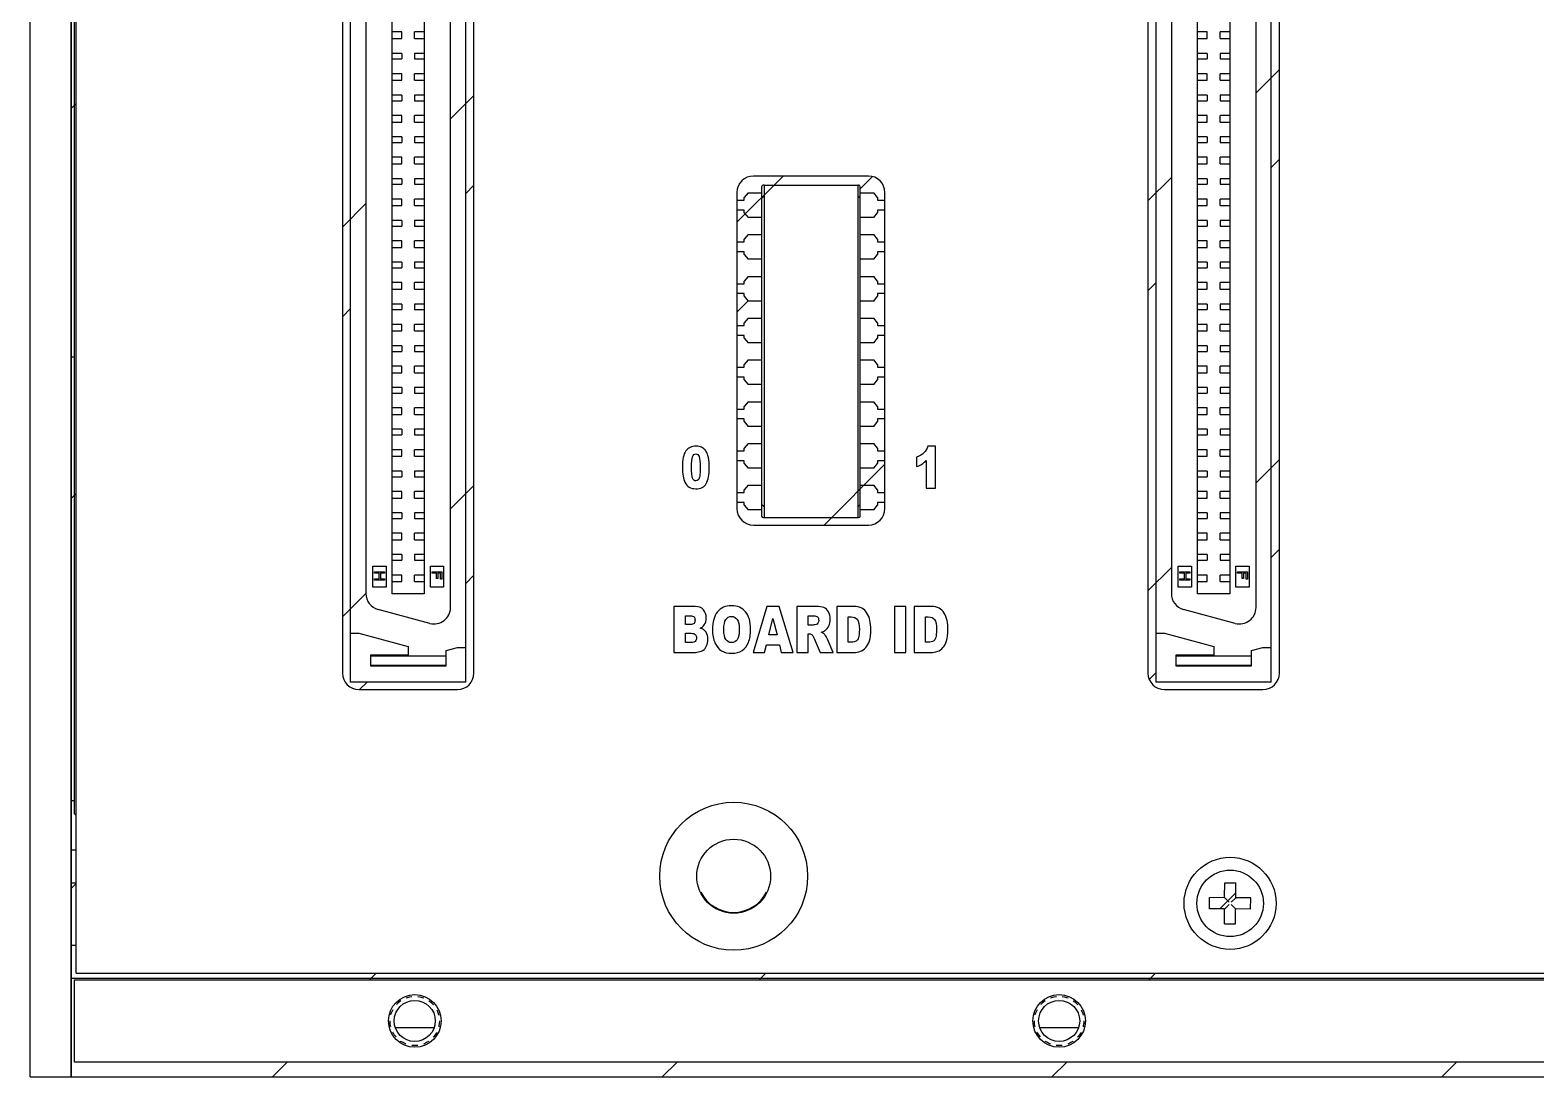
# Model space of a CAD drawing. Header units: inches. Extents: x 0 to 369, y 0 to 130.
# Drawn here: x 0 to 91.6, y 0 to 63.6 of the extents above; entities that cross this region are included whole.
import ezdxf

# ---------------------------------------------------------------- set-up
doc = ezdxf.new("R2010")
doc.units = ezdxf.units.IN
doc.header["$LTSCALE"] = 3.63
doc.header["$MEASUREMENT"] = 0
doc.linetypes.add('HIDDEN', pattern=[0.2, 0.1, -0.1])
for name, color, linetype in [('BRM710_PCB_ADXF_CONTINUOUS_LINE', 7, 'CONTINUOUS'), ('BRMJ710_4_001_DXF_HIDDEN_LINE', 7, 'CONTINUOUS'), ('BRMJ710_4_00DXF_CONTINUOUS_LINE', 7, 'CONTINUOUS'), ('BRMJ710_4_01DXF_CONTINUOUS_LINE', 7, 'CONTINUOUS'), ('BSMJ712_4_00DXF_CONTINUOUS_LINE', 7, 'CONTINUOUS'), ('C-1-1734101-DXF_CONTINUOUS_LINE', 7, 'CONTINUOUS'), ('GBT819_2-M2_DXF_CONTINUOUS_LINE', 7, 'CONTINUOUS'), ('NONE-67138_DXF_CONTINUOUS_LINE', 7, 'CONTINUOUS'), ('NONE-72470_DXF_CONTINUOUS_LINE', 7, 'CONTINUOUS'), ('NONE-88662_DXF_CONTINUOUS_LINE', 7, 'CONTINUOUS')]:
    doc.layers.add(name, color=color, linetype=linetype)

msp = doc.modelspace()

# ---------------------------------------------------------------- linework, layer by layer
at = {"layer": 'BRM710_PCB_ADXF_CONTINUOUS_LINE', "color": 7, "linetype": 'Continuous'}
for p, q in [((2.7, 16), (2.7, 114)), ((2.8, 15.9), (2.7, 16))]:
    msp.add_line(p, q, dxfattribs=at)
at = {"layer": 'BRMJ710_4_001_DXF_HIDDEN_LINE', "color": 8, "linetype": 'HIDDEN'}
for centre in [(23.4, 3.4), (62.6, 3.4)]:
    msp.add_circle(centre, 1.5, dxfattribs=at)
at = {"layer": 'BRMJ710_4_00DXF_CONTINUOUS_LINE', "color": 7, "linetype": 'Continuous'}
for p, q in [((2.8, 6.3), (2.8, 123.8)), ((19, 111.1), (19, 24.55)), ((27, 24.55), (27, 111.1)), ((68, 111.1), (68, 24.55)), ((76, 24.55), (76, 111.1)), ((51, 54.77), (44, 54.77)), ((43, 53.77), (43, 34.55)), ((52, 34.55), (52, 53.77)), ((2.7, 43.75), (2.5, 43.75)), ((44, 33.55), (51, 33.55)), ((20, 23.55), (26, 23.55)), ((69, 23.55), (75, 23.55)), ((2.5, 16.8), (2.7, 16.8)), ((2.5, 13.8), (2.8, 13.8)), ((2.5, 11.8), (2.8, 11.8)), ((2.5, 8), (2.8, 8)), ((2.5, 6), (363.5, 6)), ((2.8, 6.3), (363.2, 6.3)), ((22.22, 3), (24.58, 3)), ((61.42, 3), (63.78, 3)), ((2.5, 0), (363.5, 0))]:
    msp.add_line(p, q, dxfattribs=at)
at = {"layer": 'BRMJ710_4_00DXF_CONTINUOUS_LINE', "color": 2, "linetype": 'Continuous'}
for p, q in [((74.575, 59.828), (76, 61.253)), ((25.575, 58.243), (27, 59.668)), ((2.5, 58.876), (2.8, 59.176)), ((75.5, 55.292), (76, 55.792)), ((26.5, 53.708), (27, 54.208)), ((43, 51.961), (45.809, 54.77)), ((50.5, 54), (51.239, 54.739)), ((68, 53.253), (69.425, 54.678)), ((19, 51.668), (20.425, 53.093)), ((68, 47.792), (68.5, 48.292)), ((43, 46.5), (43.7, 47.2)), ((19, 46.208), (19.5, 46.708)), ((48.297, 33.55), (52, 37.253)), ((74.575, 36.12), (76, 37.545)), ((25.575, 34.536), (27, 35.961)), ((2.5, 35.168), (2.8, 35.468)), ((75.5, 31.584), (76, 32.084)), ((26.5, 30), (27, 30.5)), ((68, 29.545), (69.425, 30.97)), ((19, 27.961), (20.424, 29.385)), ((20.025, 23.525), (20.5, 24)), ((68.078, 24.163), (68.5, 24.584)), ((2.5, 11.461), (2.8, 11.761)), ((72.379, 10.216), (73.346, 11.183)), ((20.647, 5.9), (21.047, 6.3)), ((44.355, 5.9), (44.755, 6.3)), ((68.063, 5.9), (68.463, 6.3)), ((14.747, 0), (15.647, 0.9)), ((38.455, 0), (39.355, 0.9)), ((62.163, 0), (63.063, 0.9)), ((85.871, 0), (86.771, 0.9))]:
    msp.add_line(p, q, dxfattribs=at)
at = {"layer": 'BRMJ710_4_00DXF_CONTINUOUS_LINE', "color": 4, "linetype": 'Continuous'}
for p, q in [((53.927, 37.672), (53.927, 37.103)), ((55.073, 38.343), (54.613, 38.343)), ((55.073, 35.8), (55.073, 38.343)), ((54.511, 37.466), (54.511, 35.8)), ((54.511, 35.8), (55.073, 35.8)), ((39.163, 28.6), (39.163, 25.8)), ((40.459, 28.6), (39.163, 28.6)), ((44.82, 28.6), (43.978, 25.8)), ((45.575, 28.6), (44.82, 28.6)), ((46.417, 25.8), (45.575, 28.6)), ((46.646, 28.6), (46.646, 25.8)), ((47.799, 28.6), (46.646, 28.6)), ((49.08, 28.6), (49.08, 25.8)), ((50.108, 28.6), (49.08, 28.6)), ((52.576, 28.6), (52.576, 25.8)), ((53.27, 28.6), (52.576, 28.6)), ((53.27, 25.8), (53.27, 28.6)), ((53.775, 28.6), (53.775, 25.8)), ((54.804, 28.6), (53.775, 28.6)), ((39.862, 27.502), (39.862, 28.033)), ((39.862, 28.033), (40.167, 28.033)), ((40.163, 27.502), (39.862, 27.502)), ((44.944, 26.868), (45.188, 27.874)), ((45.188, 27.874), (45.436, 26.868)), ((47.341, 27.465), (47.341, 28.035)), ((47.341, 28.035), (47.645, 28.035)), ((49.772, 26.436), (49.772, 27.966)), ((49.772, 27.966), (49.945, 27.966)), ((54.468, 26.436), (54.468, 27.966)), ((54.468, 27.966), (54.64, 27.966)), ((39.862, 26.402), (39.862, 26.969)), ((39.862, 26.969), (40.213, 26.969)), ((45.436, 26.868), (44.944, 26.868)), ((47.633, 27.465), (47.341, 27.465)), ((47.341, 25.8), (47.341, 26.936)), ((47.341, 26.936), (47.402, 26.936)), ((47.697, 26.656), (48.067, 25.8)), ((48.849, 25.8), (48.513, 26.61)), ((39.163, 25.8), (40.358, 25.8)), ((40.215, 26.402), (39.862, 26.402)), ((43.978, 25.8), (44.684, 25.8)), ((44.684, 25.8), (44.792, 26.262)), ((44.792, 26.262), (45.579, 26.262)), ((45.579, 26.262), (45.691, 25.8)), ((45.691, 25.8), (46.417, 25.8)), ((46.646, 25.8), (47.341, 25.8)), ((48.067, 25.8), (48.849, 25.8)), ((49.08, 25.8), (50.108, 25.8)), ((49.942, 26.436), (49.772, 26.436)), ((52.576, 25.8), (53.27, 25.8)), ((53.775, 25.8), (54.804, 25.8)), ((54.637, 26.436), (54.468, 26.436))]:
    msp.add_line(p, q, dxfattribs=at)
at = {"layer": 'BRMJ710_4_00DXF_CONTINUOUS_LINE', "color": 7, "linetype": 'Continuous'}
for centre, radius in [((42.8, 12.2), 4.5), ((42.8, 12.2), 2.25), ((73, 10.55), 2.8), ((23.4, 3.4), 1.25), ((62.6, 3.4), 1.25)]:
    msp.add_circle(centre, radius, dxfattribs=at)
for centre, radius, start, end in [((44, 53.77), 1, 90, 180), ((51, 53.77), 1, 0, 90), ((44, 34.55), 1, 180, 270), ((51, 34.55), 1, 270, 0), ((20, 24.55), 1, 180, 270), ((26, 24.55), 1, 270, 0), ((69, 24.55), 1, 180, 270), ((75, 24.55), 1, 270, 0), ((42.8, 12.25), 2.25, 207.06936, 332.93064), ((22.393, 4.62), 1.62, 263.59892, 269.99784), ((24.407, 4.62), 1.62, 270.00216, 276.40108), ((61.593, 4.62), 1.62, 263.59892, 269.99784), ((63.607, 4.62), 1.62, 270.00216, 276.40108)]:
    msp.add_arc(centre, radius, start, end, dxfattribs=at)
at = {"layer": 'BRMJ710_4_00DXF_CONTINUOUS_LINE', "color": 4, "linetype": 'Continuous'}
for points in [[(39.888, 38.057), (39.751, 37.867), (39.683, 37.534), (39.683, 37.06)], [(40.514, 38.343), (40.233, 38.343), (40.024, 38.247), (39.888, 38.057)], [(40.234, 37.059), (40.234, 37.372), (40.254, 37.589), (40.295, 37.705)], [(40.295, 37.705), (40.336, 37.821), (40.402, 37.88), (40.495, 37.88)], [(40.495, 37.88), (40.585, 37.88), (40.651, 37.823), (40.696, 37.708)], [(40.845, 38.279), (40.758, 38.32), (40.647, 38.343), (40.514, 38.343)], [(40.696, 37.708), (40.741, 37.594), (40.765, 37.371), (40.765, 37.04)], [(41.057, 38.118), (41.002, 38.184), (40.931, 38.239), (40.845, 38.279)], [(41.185, 37.908), (41.153, 37.981), (41.111, 38.051), (41.057, 38.118)], [(41.261, 37.652), (41.242, 37.749), (41.216, 37.834), (41.185, 37.908)], [(41.317, 37.069), (41.317, 37.27), (41.298, 37.464), (41.261, 37.652)], [(54.368, 37.947), (54.263, 37.84), (54.115, 37.747), (53.927, 37.672)], [(54.613, 38.343), (54.553, 38.186), (54.471, 38.053), (54.368, 37.947)], [(39.683, 37.06), (39.683, 36.866), (39.695, 36.69), (39.722, 36.53)], [(40.301, 36.405), (40.256, 36.521), (40.234, 36.74), (40.234, 37.059)], [(40.765, 37.04), (40.765, 36.813), (40.754, 36.646), (40.735, 36.54)], [(41.133, 36.073), (41.256, 36.283), (41.317, 36.615), (41.317, 37.069)], [(53.927, 37.103), (54.055, 37.151), (54.162, 37.202), (54.247, 37.256)], [(54.247, 37.256), (54.331, 37.309), (54.42, 37.379), (54.511, 37.466)], [(39.722, 36.53), (39.75, 36.37), (39.786, 36.245), (39.835, 36.152)], [(39.835, 36.152), (39.901, 36.023), (39.987, 35.924), (40.091, 35.858)], [(40.091, 35.858), (40.194, 35.791), (40.329, 35.757), (40.499, 35.757)], [(40.497, 36.231), (40.411, 36.231), (40.346, 36.289), (40.301, 36.405)], [(40.643, 36.305), (40.602, 36.255), (40.553, 36.231), (40.497, 36.231)], [(40.499, 35.757), (40.799, 35.757), (41.01, 35.861), (41.133, 36.073)], [(40.735, 36.54), (40.716, 36.433), (40.684, 36.354), (40.643, 36.305)], [(40.956, 28.399), (40.84, 28.533), (40.675, 28.6), (40.459, 28.6)], [(41.13, 27.903), (41.13, 28.1), (41.072, 28.266), (40.956, 28.399)], [(42.666, 28.648), (42.302, 28.648), (42.018, 28.52), (41.814, 28.266)], [(43.527, 28.271), (43.326, 28.522), (43.038, 28.648), (42.666, 28.648)], [(48.29, 28.531), (48.177, 28.577), (48.013, 28.6), (47.799, 28.6)], [(48.563, 28.275), (48.493, 28.399), (48.403, 28.485), (48.29, 28.531)], [(50.599, 28.497), (50.473, 28.566), (50.31, 28.6), (50.108, 28.6)], [(50.908, 28.2), (50.826, 28.329), (50.724, 28.428), (50.599, 28.497)], [(55.294, 28.497), (55.169, 28.566), (55.005, 28.6), (54.804, 28.6)], [(55.604, 28.2), (55.522, 28.329), (55.419, 28.428), (55.294, 28.497)], [(40.387, 27.571), (40.345, 27.525), (40.27, 27.502), (40.163, 27.502)], [(40.167, 28.033), (40.271, 28.033), (40.345, 28.01), (40.387, 27.964)], [(40.387, 27.964), (40.43, 27.918), (40.451, 27.853), (40.451, 27.773)], [(40.451, 27.773), (40.451, 27.685), (40.43, 27.616), (40.387, 27.571)], [(41.006, 27.477), (41.089, 27.595), (41.13, 27.737), (41.13, 27.903)], [(41.814, 28.266), (41.61, 28.01), (41.509, 27.655), (41.509, 27.198)], [(42.201, 27.194), (42.201, 27.479), (42.242, 27.683), (42.328, 27.807)], [(42.328, 27.807), (42.412, 27.93), (42.523, 27.993), (42.664, 27.993)], [(42.664, 27.993), (42.809, 27.993), (42.924, 27.932), (43.009, 27.809)], [(43.009, 27.809), (43.095, 27.687), (43.138, 27.496), (43.138, 27.232)], [(43.83, 27.221), (43.83, 27.672), (43.729, 28.021), (43.527, 28.271)], [(47.817, 27.502), (47.725, 27.477), (47.663, 27.465), (47.633, 27.465)], [(47.645, 28.035), (47.77, 28.035), (47.858, 28.01), (47.903, 27.962)], [(47.928, 27.591), (47.899, 27.544), (47.862, 27.515), (47.817, 27.502)], [(47.903, 27.962), (47.949, 27.912), (47.972, 27.844), (47.972, 27.754)], [(47.972, 27.754), (47.972, 27.693), (47.957, 27.637), (47.928, 27.591)], [(48.667, 27.823), (48.667, 28), (48.632, 28.151), (48.563, 28.275)], [(48.587, 27.419), (48.64, 27.532), (48.667, 27.666), (48.667, 27.823)], [(49.945, 27.966), (50.124, 27.966), (50.252, 27.911), (50.329, 27.801)], [(50.329, 27.801), (50.406, 27.691), (50.446, 27.488), (50.446, 27.192)], [(51.086, 27.752), (51.049, 27.922), (50.99, 28.071), (50.908, 28.2)], [(51.141, 27.21), (51.141, 27.401), (51.123, 27.58), (51.086, 27.752)], [(54.64, 27.966), (54.819, 27.966), (54.947, 27.911), (55.024, 27.801)], [(55.024, 27.801), (55.102, 27.691), (55.141, 27.488), (55.141, 27.192)], [(55.781, 27.752), (55.745, 27.922), (55.685, 28.071), (55.604, 28.2)], [(55.837, 27.21), (55.837, 27.401), (55.818, 27.58), (55.781, 27.752)], [(40.213, 26.969), (40.334, 26.969), (40.418, 26.942), (40.467, 26.892)], [(40.467, 26.892), (40.516, 26.843), (40.54, 26.776), (40.54, 26.694)], [(40.54, 26.694), (40.54, 26.604), (40.516, 26.533), (40.467, 26.48)], [(40.765, 27.29), (40.87, 27.336), (40.951, 27.397), (41.006, 27.477)], [(41.119, 27.04), (41.043, 27.158), (40.925, 27.24), (40.765, 27.29)], [(41.234, 26.596), (41.234, 26.774), (41.196, 26.921), (41.119, 27.04)], [(41.153, 26.205), (41.206, 26.32), (41.234, 26.451), (41.234, 26.596)], [(41.509, 27.198), (41.509, 26.87), (41.559, 26.598), (41.663, 26.38)], [(42.326, 26.585), (42.242, 26.707), (42.201, 26.912), (42.201, 27.194)], [(42.67, 26.4), (42.525, 26.4), (42.41, 26.461), (42.326, 26.585)], [(43.015, 26.581), (42.933, 26.459), (42.818, 26.4), (42.67, 26.4)], [(43.138, 27.232), (43.138, 26.919), (43.096, 26.702), (43.015, 26.581)], [(43.697, 26.415), (43.786, 26.625), (43.83, 26.892), (43.83, 27.221)], [(47.402, 26.936), (47.465, 26.936), (47.521, 26.914), (47.571, 26.87)], [(47.571, 26.87), (47.608, 26.837), (47.649, 26.766), (47.697, 26.656)], [(48.125, 27.036), (48.229, 27.064), (48.31, 27.101), (48.369, 27.145)], [(48.306, 26.931), (48.269, 26.965), (48.207, 26.999), (48.125, 27.036)], [(48.417, 26.784), (48.368, 26.86), (48.331, 26.908), (48.306, 26.931)], [(48.369, 27.145), (48.461, 27.215), (48.534, 27.307), (48.587, 27.419)], [(48.513, 26.61), (48.496, 26.652), (48.464, 26.709), (48.417, 26.784)], [(50.393, 26.706), (50.359, 26.606), (50.311, 26.535), (50.25, 26.495)], [(50.446, 27.192), (50.446, 26.967), (50.428, 26.805), (50.393, 26.706)], [(51.059, 26.512), (51.114, 26.677), (51.141, 26.91), (51.141, 27.21)], [(55.089, 26.706), (55.054, 26.606), (55.007, 26.535), (54.946, 26.495)], [(55.141, 27.192), (55.141, 26.967), (55.123, 26.805), (55.089, 26.706)], [(55.754, 26.512), (55.809, 26.677), (55.837, 26.91), (55.837, 27.21)], [(40.467, 26.48), (40.418, 26.426), (40.334, 26.402), (40.215, 26.402)], [(40.358, 25.8), (40.409, 25.8), (40.513, 25.811), (40.669, 25.838)], [(40.669, 25.838), (40.785, 25.857), (40.873, 25.888), (40.931, 25.93)], [(40.931, 25.93), (41.024, 25.997), (41.098, 26.088), (41.153, 26.205)], [(41.663, 26.38), (41.766, 26.163), (41.9, 26.002), (42.065, 25.902)], [(42.065, 25.902), (42.23, 25.802), (42.439, 25.752), (42.693, 25.752)], [(42.693, 25.752), (42.941, 25.752), (43.148, 25.81), (43.315, 25.926)], [(43.315, 25.926), (43.481, 26.043), (43.608, 26.205), (43.697, 26.415)], [(50.25, 26.495), (50.189, 26.455), (50.085, 26.436), (49.942, 26.436)], [(50.108, 25.8), (50.23, 25.8), (50.368, 25.825), (50.521, 25.876)], [(50.521, 25.876), (50.631, 25.913), (50.735, 25.987), (50.832, 26.098)], [(50.832, 26.098), (50.929, 26.209), (51.004, 26.348), (51.059, 26.512)], [(54.946, 26.495), (54.885, 26.455), (54.781, 26.436), (54.637, 26.436)], [(54.804, 25.8), (54.926, 25.8), (55.063, 25.825), (55.216, 25.876)], [(55.216, 25.876), (55.326, 25.913), (55.43, 25.987), (55.528, 26.098)], [(55.528, 26.098), (55.624, 26.209), (55.699, 26.348), (55.754, 26.512)]]:
    msp.add_open_spline(points, degree=3, dxfattribs=at)
at = {"layer": 'BRMJ710_4_01DXF_CONTINUOUS_LINE', "color": 7, "linetype": 'Continuous'}
for p, q in [((2.7, 0.9), (2.7, 5.9)), ((2.7, 5.9), (363.3, 5.9)), ((363.3, 0.9), (2.7, 0.9))]:
    msp.add_line(p, q, dxfattribs=at)
for centre in [(23.4, 3.4), (62.6, 3.4)]:
    msp.add_circle(centre, 1.6, dxfattribs=at)
at = {"layer": 'BSMJ712_4_00DXF_CONTINUOUS_LINE', "color": 7, "linetype": 'Continuous'}
for p, q in [((0, 0), (0, 130)), ((2.5, 130), (2.5, 0)), ((2.5, 0), (2.5, 130)), ((0, 0), (2.5, 0))]:
    msp.add_line(p, q, dxfattribs=at)
at = {"layer": 'C-1-1734101-DXF_CONTINUOUS_LINE', "color": 7, "linetype": 'Continuous'}
for p, q in [((25.575, 28.54), (25.575, 107.01)), ((74.575, 28.54), (74.575, 107.01)), ((20.425, 106.166), (20.425, 29.384)), ((22.025, 29.36), (22.025, 106.19)), ((23.975, 106.19), (23.975, 29.36)), ((69.425, 106.166), (69.425, 29.384)), ((71.025, 29.36), (71.025, 106.19)), ((72.975, 106.19), (72.975, 29.36)), ((26.5, 24), (26.5, 99.24)), ((75.5, 24), (75.5, 99.24)), ((19.5, 24), (19.5, 90.55)), ((68.5, 24), (68.5, 90.55)), ((22.61, 63.53), (22.025, 63.53)), ((22.61, 63.13), (22.61, 63.53)), ((23.39, 63.13), (23.39, 63.53)), ((23.975, 63.53), (23.39, 63.53)), ((71.61, 63.53), (71.025, 63.53)), ((71.61, 63.13), (71.61, 63.53)), ((72.39, 63.13), (72.39, 63.53)), ((72.975, 63.53), (72.39, 63.53)), ((22.025, 63.13), (22.61, 63.13)), ((23.39, 63.13), (23.975, 63.13)), ((71.025, 63.13), (71.61, 63.13)), ((72.39, 63.13), (72.975, 63.13)), ((22.61, 62.23), (22.025, 62.23)), ((22.025, 61.89), (22.61, 61.89)), ((22.61, 62.23), (22.61, 61.89)), ((23.39, 62.23), (23.39, 61.89)), ((23.975, 62.23), (23.39, 62.23)), ((23.39, 61.89), (23.975, 61.89)), ((71.61, 62.23), (71.025, 62.23)), ((71.025, 61.89), (71.61, 61.89)), ((71.61, 62.23), (71.61, 61.89)), ((72.39, 62.23), (72.39, 61.89)), ((72.975, 62.23), (72.39, 62.23)), ((72.39, 61.89), (72.975, 61.89)), ((22.61, 60.99), (22.025, 60.99)), ((22.025, 60.59), (22.61, 60.59)), ((22.61, 60.59), (22.61, 60.99)), ((23.39, 60.59), (23.39, 60.99)), ((23.975, 60.99), (23.39, 60.99)), ((23.39, 60.59), (23.975, 60.59)), ((71.61, 60.99), (71.025, 60.99)), ((71.025, 60.59), (71.61, 60.59)), ((71.61, 60.59), (71.61, 60.99)), ((72.39, 60.59), (72.39, 60.99)), ((72.975, 60.99), (72.39, 60.99)), ((72.39, 60.59), (72.975, 60.59)), ((22.61, 59.69), (22.025, 59.69)), ((22.61, 59.69), (22.61, 59.35)), ((23.39, 59.69), (23.39, 59.35)), ((23.975, 59.69), (23.39, 59.69)), ((71.61, 59.69), (71.025, 59.69)), ((71.61, 59.69), (71.61, 59.35)), ((72.39, 59.69), (72.39, 59.35)), ((72.975, 59.69), (72.39, 59.69)), ((22.025, 59.35), (22.61, 59.35)), ((23.39, 59.35), (23.975, 59.35)), ((71.025, 59.35), (71.61, 59.35)), ((72.39, 59.35), (72.975, 59.35)), ((22.61, 58.45), (22.025, 58.45)), ((22.025, 58.05), (22.61, 58.05)), ((22.61, 58.05), (22.61, 58.45)), ((23.39, 58.05), (23.39, 58.45)), ((23.975, 58.45), (23.39, 58.45)), ((23.39, 58.05), (23.975, 58.05)), ((71.61, 58.45), (71.025, 58.45)), ((71.025, 58.05), (71.61, 58.05)), ((71.61, 58.05), (71.61, 58.45)), ((72.39, 58.05), (72.39, 58.45)), ((72.975, 58.45), (72.39, 58.45)), ((72.39, 58.05), (72.975, 58.05)), ((22.61, 57.15), (22.025, 57.15)), ((22.025, 56.81), (22.61, 56.81)), ((22.61, 57.15), (22.61, 56.81)), ((23.39, 57.15), (23.39, 56.81)), ((23.975, 57.15), (23.39, 57.15)), ((23.39, 56.81), (23.975, 56.81)), ((71.61, 57.15), (71.025, 57.15)), ((71.025, 56.81), (71.61, 56.81)), ((71.61, 57.15), (71.61, 56.81)), ((72.39, 57.15), (72.39, 56.81)), ((72.975, 57.15), (72.39, 57.15)), ((72.39, 56.81), (72.975, 56.81)), ((22.61, 55.91), (22.025, 55.91)), ((22.61, 55.51), (22.61, 55.91)), ((23.39, 55.51), (23.39, 55.91)), ((23.975, 55.91), (23.39, 55.91)), ((71.61, 55.91), (71.025, 55.91)), ((71.61, 55.51), (71.61, 55.91)), ((72.39, 55.51), (72.39, 55.91)), ((72.975, 55.91), (72.39, 55.91)), ((22.025, 55.51), (22.61, 55.51)), ((23.39, 55.51), (23.975, 55.51)), ((71.025, 55.51), (71.61, 55.51)), ((72.39, 55.51), (72.975, 55.51)), ((22.61, 54.61), (22.025, 54.61)), ((22.025, 54.27), (22.61, 54.27)), ((22.61, 54.61), (22.61, 54.27)), ((23.39, 54.61), (23.39, 54.27)), ((23.975, 54.61), (23.39, 54.61)), ((23.39, 54.27), (23.975, 54.27)), ((71.61, 54.61), (71.025, 54.61)), ((71.025, 54.27), (71.61, 54.27)), ((71.61, 54.61), (71.61, 54.27)), ((72.39, 54.61), (72.39, 54.27)), ((72.975, 54.61), (72.39, 54.61)), ((72.39, 54.27), (72.975, 54.27)), ((22.61, 53.37), (22.025, 53.37)), ((22.61, 52.97), (22.61, 53.37)), ((23.39, 52.97), (23.39, 53.37)), ((23.975, 53.37), (23.39, 53.37)), ((71.61, 53.37), (71.025, 53.37)), ((71.61, 52.97), (71.61, 53.37)), ((72.39, 52.97), (72.39, 53.37)), ((72.975, 53.37), (72.39, 53.37)), ((22.025, 52.97), (22.61, 52.97)), ((23.39, 52.97), (23.975, 52.97)), ((71.025, 52.97), (71.61, 52.97)), ((72.39, 52.97), (72.975, 52.97)), ((22.61, 52.07), (22.025, 52.07)), ((22.025, 51.73), (22.61, 51.73)), ((22.61, 52.07), (22.61, 51.73)), ((23.39, 52.07), (23.39, 51.73)), ((23.975, 52.07), (23.39, 52.07)), ((23.39, 51.73), (23.975, 51.73)), ((71.61, 52.07), (71.025, 52.07)), ((71.025, 51.73), (71.61, 51.73)), ((71.61, 52.07), (71.61, 51.73)), ((72.39, 52.07), (72.39, 51.73)), ((72.975, 52.07), (72.39, 52.07)), ((72.39, 51.73), (72.975, 51.73)), ((22.61, 50.83), (22.025, 50.83)), ((22.025, 50.43), (22.61, 50.43)), ((22.61, 50.43), (22.61, 50.83)), ((23.39, 50.43), (23.39, 50.83)), ((23.975, 50.83), (23.39, 50.83)), ((23.39, 50.43), (23.975, 50.43)), ((71.61, 50.83), (71.025, 50.83)), ((71.025, 50.43), (71.61, 50.43)), ((71.61, 50.43), (71.61, 50.83)), ((72.39, 50.43), (72.39, 50.83)), ((72.975, 50.83), (72.39, 50.83)), ((72.39, 50.43), (72.975, 50.43)), ((22.61, 49.53), (22.025, 49.53)), ((22.61, 49.53), (22.61, 49.19)), ((23.39, 49.53), (23.39, 49.19)), ((23.975, 49.53), (23.39, 49.53)), ((71.61, 49.53), (71.025, 49.53)), ((71.61, 49.53), (71.61, 49.19)), ((72.39, 49.53), (72.39, 49.19)), ((72.975, 49.53), (72.39, 49.53)), ((22.025, 49.19), (22.61, 49.19)), ((23.39, 49.19), (23.975, 49.19)), ((71.025, 49.19), (71.61, 49.19)), ((72.39, 49.19), (72.975, 49.19)), ((22.61, 48.29), (22.025, 48.29)), ((22.025, 47.89), (22.61, 47.89)), ((22.61, 47.89), (22.61, 48.29)), ((23.39, 47.89), (23.39, 48.29)), ((23.975, 48.29), (23.39, 48.29)), ((23.39, 47.89), (23.975, 47.89)), ((71.61, 48.29), (71.025, 48.29)), ((71.025, 47.89), (71.61, 47.89)), ((71.61, 47.89), (71.61, 48.29)), ((72.39, 47.89), (72.39, 48.29)), ((72.975, 48.29), (72.39, 48.29)), ((72.39, 47.89), (72.975, 47.89)), ((22.61, 46.99), (22.025, 46.99)), ((22.61, 46.99), (22.61, 46.65)), ((23.39, 46.99), (23.39, 46.65)), ((23.975, 46.99), (23.39, 46.99)), ((71.61, 46.99), (71.025, 46.99)), ((71.61, 46.99), (71.61, 46.65)), ((72.39, 46.99), (72.39, 46.65)), ((72.975, 46.99), (72.39, 46.99)), ((22.025, 46.65), (22.61, 46.65)), ((23.39, 46.65), (23.975, 46.65)), ((71.025, 46.65), (71.61, 46.65)), ((72.39, 46.65), (72.975, 46.65)), ((22.61, 45.75), (22.025, 45.75)), ((22.025, 45.35), (22.61, 45.35)), ((22.61, 45.35), (22.61, 45.75)), ((23.39, 45.35), (23.39, 45.75)), ((23.975, 45.75), (23.39, 45.75)), ((23.39, 45.35), (23.975, 45.35)), ((71.61, 45.75), (71.025, 45.75)), ((71.025, 45.35), (71.61, 45.35)), ((71.61, 45.35), (71.61, 45.75)), ((72.39, 45.35), (72.39, 45.75)), ((72.975, 45.75), (72.39, 45.75)), ((72.39, 45.35), (72.975, 45.35)), ((22.61, 44.45), (22.025, 44.45)), ((22.025, 44.11), (22.61, 44.11)), ((22.61, 44.45), (22.61, 44.11)), ((23.39, 44.45), (23.39, 44.11)), ((23.975, 44.45), (23.39, 44.45)), ((23.39, 44.11), (23.975, 44.11)), ((71.61, 44.45), (71.025, 44.45)), ((71.025, 44.11), (71.61, 44.11)), ((71.61, 44.45), (71.61, 44.11)), ((72.39, 44.45), (72.39, 44.11)), ((72.975, 44.45), (72.39, 44.45)), ((72.39, 44.11), (72.975, 44.11)), ((22.61, 43.21), (22.025, 43.21)), ((22.61, 42.81), (22.61, 43.21)), ((23.39, 42.81), (23.39, 43.21)), ((23.975, 43.21), (23.39, 43.21)), ((71.61, 43.21), (71.025, 43.21)), ((71.61, 42.81), (71.61, 43.21)), ((72.39, 42.81), (72.39, 43.21)), ((72.975, 43.21), (72.39, 43.21)), ((22.025, 42.81), (22.61, 42.81)), ((23.39, 42.81), (23.975, 42.81)), ((71.025, 42.81), (71.61, 42.81)), ((72.39, 42.81), (72.975, 42.81)), ((22.61, 41.91), (22.025, 41.91)), ((22.025, 41.57), (22.61, 41.57)), ((22.61, 41.91), (22.61, 41.57)), ((23.39, 41.91), (23.39, 41.57)), ((23.975, 41.91), (23.39, 41.91)), ((23.39, 41.57), (23.975, 41.57)), ((71.61, 41.91), (71.025, 41.91)), ((71.025, 41.57), (71.61, 41.57)), ((71.61, 41.91), (71.61, 41.57)), ((72.39, 41.91), (72.39, 41.57)), ((72.975, 41.91), (72.39, 41.91)), ((72.39, 41.57), (72.975, 41.57)), ((22.61, 40.67), (22.025, 40.67)), ((22.61, 40.27), (22.61, 40.67)), ((23.39, 40.27), (23.39, 40.67)), ((23.975, 40.67), (23.39, 40.67)), ((71.61, 40.67), (71.025, 40.67)), ((71.61, 40.27), (71.61, 40.67)), ((72.39, 40.27), (72.39, 40.67)), ((72.975, 40.67), (72.39, 40.67)), ((22.025, 40.27), (22.61, 40.27)), ((23.39, 40.27), (23.975, 40.27)), ((71.025, 40.27), (71.61, 40.27)), ((72.39, 40.27), (72.975, 40.27)), ((22.61, 39.37), (22.025, 39.37)), ((22.025, 39.03), (22.61, 39.03)), ((22.61, 39.37), (22.61, 39.03)), ((23.39, 39.37), (23.39, 39.03)), ((23.975, 39.37), (23.39, 39.37)), ((23.39, 39.03), (23.975, 39.03)), ((71.61, 39.37), (71.025, 39.37)), ((71.025, 39.03), (71.61, 39.03)), ((71.61, 39.37), (71.61, 39.03)), ((72.39, 39.37), (72.39, 39.03)), ((72.975, 39.37), (72.39, 39.37)), ((72.39, 39.03), (72.975, 39.03)), ((22.61, 38.13), (22.025, 38.13)), ((22.025, 37.73), (22.61, 37.73)), ((22.61, 37.73), (22.61, 38.13)), ((23.39, 37.73), (23.39, 38.13)), ((23.975, 38.13), (23.39, 38.13)), ((23.39, 37.73), (23.975, 37.73)), ((71.61, 38.13), (71.025, 38.13)), ((71.025, 37.73), (71.61, 37.73)), ((71.61, 37.73), (71.61, 38.13)), ((72.39, 37.73), (72.39, 38.13)), ((72.975, 38.13), (72.39, 38.13)), ((72.39, 37.73), (72.975, 37.73)), ((22.61, 36.83), (22.025, 36.83)), ((22.61, 36.83), (22.61, 36.49)), ((23.39, 36.83), (23.39, 36.49)), ((23.975, 36.83), (23.39, 36.83)), ((71.61, 36.83), (71.025, 36.83)), ((71.61, 36.83), (71.61, 36.49)), ((72.39, 36.83), (72.39, 36.49)), ((72.975, 36.83), (72.39, 36.83)), ((22.025, 36.49), (22.61, 36.49)), ((23.39, 36.49), (23.975, 36.49)), ((71.025, 36.49), (71.61, 36.49)), ((72.39, 36.49), (72.975, 36.49)), ((22.61, 35.59), (22.025, 35.59)), ((22.025, 35.19), (22.61, 35.19)), ((22.61, 35.19), (22.61, 35.59)), ((23.39, 35.19), (23.39, 35.59)), ((23.975, 35.59), (23.39, 35.59)), ((23.39, 35.19), (23.975, 35.19)), ((71.61, 35.59), (71.025, 35.59)), ((71.025, 35.19), (71.61, 35.19)), ((71.61, 35.19), (71.61, 35.59)), ((72.39, 35.19), (72.39, 35.59)), ((72.975, 35.59), (72.39, 35.59)), ((72.39, 35.19), (72.975, 35.19)), ((22.61, 34.29), (22.025, 34.29)), ((22.025, 33.95), (22.61, 33.95)), ((22.61, 34.29), (22.61, 33.95)), ((23.39, 34.29), (23.39, 33.95)), ((23.975, 34.29), (23.39, 34.29)), ((23.39, 33.95), (23.975, 33.95)), ((71.61, 34.29), (71.025, 34.29)), ((71.025, 33.95), (71.61, 33.95)), ((71.61, 34.29), (71.61, 33.95)), ((72.39, 34.29), (72.39, 33.95)), ((72.975, 34.29), (72.39, 34.29)), ((72.39, 33.95), (72.975, 33.95)), ((22.61, 33.05), (22.025, 33.05)), ((22.61, 32.65), (22.61, 33.05)), ((23.39, 32.65), (23.39, 33.05)), ((23.975, 33.05), (23.39, 33.05)), ((71.61, 33.05), (71.025, 33.05)), ((71.61, 32.65), (71.61, 33.05)), ((72.39, 32.65), (72.39, 33.05)), ((72.975, 33.05), (72.39, 33.05)), ((22.025, 32.65), (22.61, 32.65)), ((23.39, 32.65), (23.975, 32.65)), ((71.025, 32.65), (71.61, 32.65)), ((72.39, 32.65), (72.975, 32.65)), ((22.61, 31.75), (22.025, 31.75)), ((22.025, 31.41), (22.61, 31.41)), ((22.61, 31.75), (22.61, 31.41)), ((23.39, 31.75), (23.39, 31.41)), ((23.975, 31.75), (23.39, 31.75)), ((23.39, 31.41), (23.975, 31.41)), ((71.61, 31.75), (71.025, 31.75)), ((71.025, 31.41), (71.61, 31.41)), ((71.61, 31.75), (71.61, 31.41)), ((72.39, 31.75), (72.39, 31.41)), ((72.975, 31.75), (72.39, 31.75)), ((72.39, 31.41), (72.975, 31.41)), ((20.85, 29.78), (20.85, 31.05)), ((20.85, 31.05), (21.65, 31.05)), ((20.95, 30.625), (20.95, 30.7)), ((20.95, 30.7), (21.55, 30.7)), ((21.231, 30.625), (20.95, 30.625)), ((20.95, 30.2), (20.95, 30.275)), ((20.95, 30.275), (21.231, 30.275)), ((21.231, 30.275), (21.231, 30.625)), ((21.307, 30.625), (21.307, 30.275)), ((21.55, 30.625), (21.307, 30.625)), ((21.307, 30.275), (21.55, 30.275)), ((21.55, 30.7), (21.55, 30.625)), ((21.55, 30.275), (21.55, 30.2)), ((21.65, 31.05), (21.65, 29.78)), ((22.61, 30.51), (22.025, 30.51)), ((22.61, 30.11), (22.61, 30.51)), ((23.39, 30.11), (23.39, 30.51)), ((23.975, 30.51), (23.39, 30.51)), ((24.35, 29.78), (24.35, 31.05)), ((24.35, 31.05), (25.15, 31.05)), ((24.45, 30.625), (24.45, 30.7)), ((24.45, 30.7), (25.05, 30.7)), ((24.731, 30.625), (24.45, 30.625)), ((24.731, 30.3), (24.731, 30.625)), ((24.807, 30.3), (24.731, 30.3)), ((24.807, 30.625), (24.807, 30.3)), ((24.973, 30.625), (24.807, 30.625)), ((24.973, 30.25), (24.973, 30.625)), ((25.05, 30.25), (24.973, 30.25)), ((25.05, 30.7), (25.05, 30.25)), ((25.15, 31.05), (25.15, 29.78)), ((69.85, 29.78), (69.85, 31.05)), ((69.85, 31.05), (70.65, 31.05)), ((69.95, 30.625), (69.95, 30.7)), ((69.95, 30.7), (70.55, 30.7)), ((70.231, 30.625), (69.95, 30.625)), ((69.95, 30.2), (69.95, 30.275)), ((69.95, 30.275), (70.231, 30.275)), ((70.231, 30.275), (70.231, 30.625)), ((70.307, 30.625), (70.307, 30.275)), ((70.55, 30.625), (70.307, 30.625)), ((70.307, 30.275), (70.55, 30.275)), ((70.55, 30.7), (70.55, 30.625)), ((70.55, 30.275), (70.55, 30.2)), ((70.65, 31.05), (70.65, 29.78)), ((71.61, 30.51), (71.025, 30.51)), ((71.61, 30.11), (71.61, 30.51)), ((72.39, 30.11), (72.39, 30.51)), ((72.975, 30.51), (72.39, 30.51)), ((73.35, 29.78), (73.35, 31.05)), ((73.35, 31.05), (74.15, 31.05)), ((73.45, 30.625), (73.45, 30.7)), ((73.45, 30.7), (74.05, 30.7)), ((73.731, 30.625), (73.45, 30.625)), ((73.731, 30.3), (73.731, 30.625)), ((73.807, 30.3), (73.731, 30.3)), ((73.807, 30.625), (73.807, 30.3)), ((73.973, 30.625), (73.807, 30.625)), ((73.973, 30.25), (73.973, 30.625)), ((74.05, 30.25), (73.973, 30.25)), ((74.05, 30.7), (74.05, 30.25)), ((74.15, 31.05), (74.15, 29.78)), ((21.65, 29.78), (20.85, 29.78)), ((21.55, 30.2), (20.95, 30.2)), ((22.025, 30.11), (22.61, 30.11)), ((23.975, 29.36), (22.025, 29.36)), ((23.39, 30.11), (23.975, 30.11)), ((25.15, 29.78), (24.35, 29.78)), ((70.65, 29.78), (69.85, 29.78)), ((70.55, 30.2), (69.95, 30.2)), ((71.025, 30.11), (71.61, 30.11)), ((72.975, 29.36), (71.025, 29.36)), ((72.39, 30.11), (72.975, 30.11)), ((74.15, 29.78), (73.35, 29.78)), ((24.316, 27.574), (21.166, 28.418)), ((73.316, 27.574), (70.166, 28.418)), ((19.5, 26.971), (20, 26.971)), ((20, 26.971), (23, 26.167)), ((68.5, 26.971), (69, 26.971)), ((69, 26.971), (72, 26.167)), ((23, 26.167), (23, 25.645)), ((25.3, 25.92), (26, 26.108)), ((25.3, 24.995), (25.3, 25.92)), ((26, 26.108), (26.5, 26.108)), ((72, 26.167), (72, 25.645)), ((74.3, 25.92), (75, 26.108)), ((74.3, 24.995), (74.3, 25.92)), ((75, 26.108), (75.5, 26.108)), ((20.7, 25.645), (20.7, 24.995)), ((23, 25.645), (20.7, 25.645)), ((20.7, 25.606), (25.3, 25.606)), ((20.7, 25.034), (25.3, 25.034)), ((20.7, 24.995), (25.3, 24.995)), ((69.7, 25.645), (69.7, 24.995)), ((72, 25.645), (69.7, 25.645)), ((69.7, 25.606), (74.3, 25.606)), ((69.7, 25.034), (74.3, 25.034)), ((69.7, 24.995), (74.3, 24.995)), ((26.5, 24), (19.5, 24)), ((75.5, 24), (68.5, 24))]:
    msp.add_line(p, q, dxfattribs=at)
for centre, start, end in [((21.425, 29.384), 180, 255), ((70.425, 29.384), 180, 255), ((24.575, 28.54), 255, 0), ((73.575, 28.54), 255, 0)]:
    msp.add_arc(centre, 1, start, end, dxfattribs=at)
at = {"layer": 'GBT819_2-M2_DXF_CONTINUOUS_LINE', "color": 7, "linetype": 'Continuous'}
for p, q in [((72.663, 10.918), (72.671, 11.803)), ((72.671, 11.803), (73.351, 11.797)), ((73.343, 10.912), (73.351, 11.797)), ((71.747, 10.221), (71.753, 10.901)), ((72.632, 10.213), (71.747, 10.221)), ((72.638, 10.893), (71.753, 10.901)), ((72.649, 9.303), (72.657, 10.188)), ((72.65, 10.206), (72.933, 10.484)), ((72.656, 10.9), (72.934, 10.617)), ((73.344, 10.2), (73.066, 10.483)), ((73.35, 10.894), (73.067, 10.616)), ((73.329, 9.297), (73.337, 10.182)), ((74.247, 10.199), (73.362, 10.207)), ((74.253, 10.879), (73.368, 10.887)), ((74.247, 10.199), (74.253, 10.879)), ((72.649, 9.303), (73.329, 9.297))]:
    msp.add_line(p, q, dxfattribs=at)
msp.add_circle((73, 10.55), 2.023, dxfattribs=at)
for centre, start, end in [((72.632, 10.188), 359.49116, 89.49116), ((72.638, 10.918), 269.49116, 359.49116), ((73.362, 10.182), 89.49116, 179.49116), ((73.368, 10.912), 179.49116, 269.49116)]:
    msp.add_arc(centre, 0.025, start, end, dxfattribs=at)
at = {"layer": 'NONE-67138_DXF_CONTINUOUS_LINE', "color": 7, "linetype": 'Continuous'}
for p, q in [((43, 53.3), (43.443, 53.3)), ((43.681, 53.75), (43.443, 53.463)), ((43.443, 53.3), (43.443, 53.463)), ((43.681, 53.75), (44.5, 53.75)), ((50.5, 53.75), (51.319, 53.75)), ((51.557, 53.463), (51.319, 53.75)), ((51.557, 53.463), (51.557, 53.3)), ((51.557, 53.3), (52, 53.3)), ((43.443, 52.7), (43, 52.7)), ((43.443, 52.537), (43.443, 52.7)), ((43.443, 52.537), (43.681, 52.25)), ((44.5, 52.25), (43.681, 52.25)), ((51.319, 52.25), (50.5, 52.25)), ((51.319, 52.25), (51.557, 52.537)), ((51.557, 52.7), (51.557, 52.537)), ((52, 52.7), (51.557, 52.7)), ((43, 50.76), (43.443, 50.76)), ((43.681, 51.21), (43.443, 50.923)), ((43.443, 50.76), (43.443, 50.923)), ((43.681, 51.21), (44.5, 51.21)), ((50.5, 51.21), (51.319, 51.21)), ((51.557, 50.923), (51.319, 51.21)), ((51.557, 50.923), (51.557, 50.76)), ((51.557, 50.76), (52, 50.76)), ((43.443, 50.16), (43, 50.16)), ((43.443, 49.997), (43.443, 50.16)), ((43.443, 49.997), (43.681, 49.71)), ((44.5, 49.71), (43.681, 49.71)), ((51.319, 49.71), (50.5, 49.71)), ((51.319, 49.71), (51.557, 49.997)), ((51.557, 50.16), (51.557, 49.997)), ((52, 50.16), (51.557, 50.16)), ((43.681, 48.67), (43.443, 48.383)), ((43.681, 48.67), (44.5, 48.67)), ((50.5, 48.67), (51.319, 48.67)), ((51.557, 48.383), (51.319, 48.67)), ((43, 48.22), (43.443, 48.22)), ((43.443, 48.22), (43.443, 48.383)), ((51.557, 48.383), (51.557, 48.22)), ((51.557, 48.22), (52, 48.22)), ((43.443, 47.62), (43, 47.62)), ((43.443, 47.457), (43.443, 47.62)), ((43.443, 47.457), (43.681, 47.17)), ((44.5, 47.17), (43.681, 47.17)), ((51.319, 47.17), (50.5, 47.17)), ((51.319, 47.17), (51.557, 47.457)), ((51.557, 47.62), (51.557, 47.457)), ((52, 47.62), (51.557, 47.62)), ((43.681, 46.13), (43.443, 45.843)), ((43.443, 45.68), (43.443, 45.843)), ((43.681, 46.13), (44.5, 46.13)), ((50.5, 46.13), (51.319, 46.13)), ((51.557, 45.843), (51.319, 46.13)), ((51.557, 45.843), (51.557, 45.68)), ((43, 45.68), (43.443, 45.68)), ((43.443, 45.08), (43, 45.08)), ((43.443, 44.917), (43.443, 45.08)), ((43.443, 44.917), (43.681, 44.63)), ((51.319, 44.63), (51.557, 44.917)), ((51.557, 45.68), (52, 45.68)), ((51.557, 45.08), (51.557, 44.917)), ((52, 45.08), (51.557, 45.08)), ((44.5, 44.63), (43.681, 44.63)), ((51.319, 44.63), (50.5, 44.63)), ((43, 43.14), (43.443, 43.14)), ((43.681, 43.59), (43.443, 43.303)), ((43.443, 43.14), (43.443, 43.303)), ((43.681, 43.59), (44.5, 43.59)), ((50.5, 43.59), (51.319, 43.59)), ((51.557, 43.303), (51.319, 43.59)), ((51.557, 43.303), (51.557, 43.14)), ((51.557, 43.14), (52, 43.14)), ((43.443, 42.54), (43, 42.54)), ((43.443, 42.377), (43.443, 42.54)), ((43.443, 42.377), (43.681, 42.09)), ((51.319, 42.09), (51.557, 42.377)), ((51.557, 42.54), (51.557, 42.377)), ((52, 42.54), (51.557, 42.54)), ((44.5, 42.09), (43.681, 42.09)), ((51.319, 42.09), (50.5, 42.09)), ((43, 40.6), (43.443, 40.6)), ((43.681, 41.05), (43.443, 40.763)), ((43.443, 40.6), (43.443, 40.763)), ((43.681, 41.05), (44.5, 41.05)), ((50.5, 41.05), (51.319, 41.05)), ((51.557, 40.763), (51.319, 41.05)), ((51.557, 40.763), (51.557, 40.6)), ((51.557, 40.6), (52, 40.6)), ((43.443, 40), (43, 40)), ((43.443, 39.837), (43.443, 40)), ((43.443, 39.837), (43.681, 39.55)), ((44.5, 39.55), (43.681, 39.55)), ((51.319, 39.55), (50.5, 39.55)), ((51.319, 39.55), (51.557, 39.837)), ((51.557, 40), (51.557, 39.837)), ((52, 40), (51.557, 40)), ((43.681, 38.51), (43.443, 38.223)), ((43.681, 38.51), (44.5, 38.51)), ((50.5, 38.51), (51.319, 38.51)), ((51.557, 38.223), (51.319, 38.51)), ((43, 38.06), (43.443, 38.06)), ((43.443, 38.06), (43.443, 38.223)), ((51.557, 38.223), (51.557, 38.06)), ((51.557, 38.06), (52, 38.06)), ((43.443, 37.46), (43, 37.46)), ((43.443, 37.297), (43.443, 37.46)), ((43.443, 37.297), (43.681, 37.01)), ((44.5, 37.01), (43.681, 37.01)), ((51.319, 37.01), (50.5, 37.01)), ((51.319, 37.01), (51.557, 37.297)), ((51.557, 37.46), (51.557, 37.297)), ((52, 37.46), (51.557, 37.46)), ((43.681, 35.97), (43.443, 35.683)), ((43.681, 35.97), (44.5, 35.97)), ((50.5, 35.97), (51.319, 35.97)), ((51.557, 35.683), (51.319, 35.97)), ((43, 35.52), (43.443, 35.52)), ((43.443, 34.92), (43, 34.92)), ((43.443, 35.52), (43.443, 35.683)), ((43.443, 34.757), (43.443, 34.92)), ((51.557, 35.683), (51.557, 35.52)), ((51.557, 35.52), (52, 35.52)), ((51.557, 34.92), (51.557, 34.757)), ((52, 34.92), (51.557, 34.92)), ((43.443, 34.757), (43.681, 34.47)), ((44.5, 34.47), (43.681, 34.47)), ((51.319, 34.47), (50.5, 34.47)), ((51.319, 34.47), (51.557, 34.757))]:
    msp.add_line(p, q, dxfattribs=at)
at = {"layer": 'NONE-72470_DXF_CONTINUOUS_LINE', "color": 7, "linetype": 'Continuous'}
for p, q in [((44.65, 54.22), (44.65, 34)), ((44.65, 54.22), (50.35, 54.22)), ((50.35, 54.22), (50.35, 34)), ((44.65, 34), (50.35, 34))]:
    msp.add_line(p, q, dxfattribs=at)
at = {"layer": 'NONE-88662_DXF_CONTINUOUS_LINE', "color": 7, "linetype": 'Continuous'}
for p, q in [((44.5, 54.12), (44.5, 34.1)), ((44.65, 54.22), (44.6, 54.22)), ((50.4, 54.22), (50.35, 54.22)), ((50.5, 34.1), (50.5, 54.12)), ((44.5, 53.42), (44.65, 53.57)), ((50.5, 53.42), (50.35, 53.57)), ((44.65, 34.65), (44.5, 34.8)), ((44.6, 34), (44.65, 34)), ((50.35, 34.65), (50.5, 34.8)), ((50.35, 34), (50.4, 34))]:
    msp.add_line(p, q, dxfattribs=at)
for centre, start, end in [((44.6, 54.12), 90, 180), ((50.4, 54.12), 0, 90), ((44.6, 34.1), 180, 270), ((50.4, 34.1), 270, 0)]:
    msp.add_arc(centre, 0.1, start, end, dxfattribs=at)

doc.saveas('drawing.dxf')
